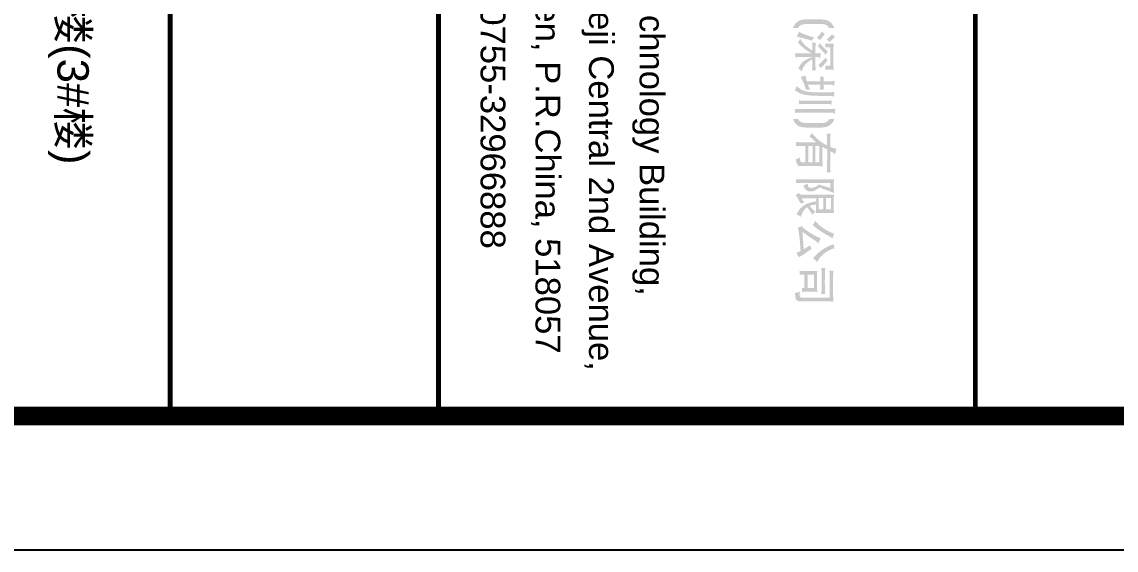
# Model space of a CAD drawing. Extents: x 129492 to 2683129, y 513162 to 1188265.
# Drawn here: x 165851 to 178085, y 513401 to 519308 of the extents above; entities that cross this region are included whole.
import ezdxf

# ---------------------------------------------------------------- set-up
doc = ezdxf.new("R2010")
doc.units = 0
doc.header["$LTSCALE"] = 1000
doc.header["$MEASUREMENT"] = 0
for name, color, linetype in [('G-0-XREF', 2, 'Continuous'), ('G-ANNO-TEXT', 33, 'Continuous'), ('图框CCDI_B0GA1+0.00$0$G-ANNO-TEXT', 33, 'Continuous'), ('图框CCDI_B0GA1+0.00$0$G-BORD', 3, 'Continuous')]:
    doc.layers.add(name, color=color, linetype=linetype)
doc.styles.add('CCDI_T_G01', font='arial.ttf')
doc.styles.add('图框CCDI_B0GA1+0.00$0$Standard', font='txt')

# ---------------------------------------------------------------- blocks, each defined once
blk = doc.blocks.new('图框CCDI_B0GA1+0.00$0$block31')
at = {"layer": '图框CCDI_B0GA1+0.00$0$G-ANNO-TEXT'}
for points in [[(51.078, 29.509), (51.025, 29.486), (50.853, 29.39), (50.711, 29.271), (50.599, 29.136), (50.563, 29.076), (50.497, 28.915), (50.454, 28.73), (50.441, 28.522), (50.441, 27.42), (50.444, 27.301), (50.47, 27.096), (50.517, 26.921), (50.589, 26.779), (50.616, 26.74), (50.734, 26.614), (50.89, 26.505), (51.078, 26.41), (51.078, 26.796), (50.952, 26.888), (50.847, 27.033), (50.82, 27.106), (50.791, 27.278), (50.781, 27.512), (50.781, 28.469), (50.781, 28.545), (50.801, 28.753), (50.85, 28.898), (50.919, 28.997), (51.078, 29.113)], [(51.078, 29.509), (51.025, 29.486), (50.853, 29.39), (50.711, 29.271), (50.599, 29.136), (50.563, 29.076), (50.497, 28.915), (50.454, 28.73), (50.441, 28.522), (50.441, 27.42), (50.444, 27.301), (50.47, 27.096), (50.517, 26.921), (50.589, 26.779), (50.616, 26.74), (50.734, 26.614), (50.89, 26.505), (51.078, 26.41), (51.078, 26.796), (50.952, 26.888), (50.847, 27.033), (50.82, 27.106), (50.791, 27.278), (50.781, 27.512), (50.781, 28.469), (50.781, 28.545), (50.801, 28.753), (50.85, 28.898), (50.919, 28.997), (51.078, 29.113)], [(57.867, 29.509), (57.867, 29.113), (57.989, 29.033), (58.101, 28.895), (58.117, 28.859), (58.154, 28.694), (58.167, 28.469), (58.167, 27.512), (58.164, 27.383), (58.144, 27.182), (58.101, 27.037), (58.022, 26.915), (57.867, 26.796), (57.867, 26.41), (57.926, 26.436), (58.104, 26.535), (58.246, 26.651), (58.355, 26.783), (58.395, 26.852), (58.454, 27.014), (58.487, 27.202), (58.5, 27.42), (58.5, 28.522), (58.497, 28.604), (58.474, 28.806), (58.424, 28.981), (58.345, 29.136), (58.319, 29.172), (58.2, 29.304), (58.048, 29.416)], [(57.867, 29.509), (57.867, 29.113), (57.989, 29.033), (58.101, 28.895), (58.117, 28.859), (58.154, 28.694), (58.167, 28.469), (58.167, 27.512), (58.164, 27.383), (58.144, 27.182), (58.101, 27.037), (58.022, 26.915), (57.867, 26.796), (57.867, 26.41), (57.926, 26.436), (58.104, 26.535), (58.246, 26.651), (58.355, 26.783), (58.395, 26.852), (58.454, 27.014), (58.487, 27.202), (58.5, 27.42), (58.5, 28.522), (58.497, 28.604), (58.474, 28.806), (58.424, 28.981), (58.345, 29.136), (58.319, 29.172), (58.2, 29.304), (58.048, 29.416)]]:
    blk.add_hatch(color=256, dxfattribs=at).paths.add_polyline_path(points)
h = blk.add_hatch(color=256, dxfattribs=at)
h.paths.add_polyline_path([(51.731, 29.545), (51.55, 29.334), (51.662, 29.241), (51.791, 29.103), (51.933, 28.931), (52.124, 29.162), (51.999, 29.294), (51.86, 29.43)])
h.paths.add_polyline_path([(52.239, 29.463), (52.239, 28.839), (52.513, 28.839), (52.513, 29.192), (53.896, 29.192), (53.226, 29.423), (53.18, 29.423), (52.919, 29.426), (52.695, 29.43), (52.507, 29.436), (52.355, 29.449)])
h.paths.add_polyline_path([(54.173, 29.463), (54.071, 29.449), (53.926, 29.436), (53.734, 29.43), (53.503, 29.426), (53.226, 29.423), (53.896, 29.192), (53.896, 28.839), (54.173, 28.839)])
h.paths.add_polyline_path([(52.81, 29.027), (52.801, 29.01), (52.698, 28.868), (52.553, 28.713), (52.49, 28.657), (52.342, 28.535), (52.19, 28.433), (52.272, 28.397), (52.414, 28.274), (52.583, 28.416), (52.725, 28.545), (52.834, 28.654), (52.886, 28.707), (53.022, 28.799), (53.071, 28.829), (53.035, 28.868), (52.975, 28.908)])
h.paths.add_polyline_path([(53.51, 28.997), (53.292, 28.855), (53.421, 28.746), (53.556, 28.614), (53.685, 28.472), (53.81, 28.317), (54.058, 28.482), (53.946, 28.604), (53.814, 28.736), (53.668, 28.865)])
h.paths.add_polyline_path([(51.51, 28.789), (51.352, 28.571), (51.355, 28.571), (51.52, 28.456), (51.665, 28.337), (51.791, 28.205), (51.979, 28.436), (51.969, 28.443), (51.843, 28.548), (51.692, 28.664)])
h.paths.add_polyline_path([(52.946, 28.482), (52.946, 28.466), (52.962, 28.291), (52.972, 28.083), (53.239, 28.083), (53.239, 28.248), (53.286, 28.383), (53.332, 28.433), (53.263, 28.463), (53.18, 28.469)])
h.paths.add_polyline_path([(54.223, 28.116), (54.203, 28.116), (54.061, 28.103), (53.893, 28.093), (53.701, 28.086), (53.484, 28.083), (53.239, 28.083), (53.256, 27.862), (53.428, 27.862), (53.474, 27.862), (53.748, 27.859), (53.962, 27.852), (54.121, 27.849), (54.223, 27.842)])
h.paths.add_polyline_path([(52.164, 28.116), (52.164, 27.845), (52.173, 27.845), (52.286, 27.852), (52.484, 27.855), (52.761, 27.862), (53.239, 27.862), (53.256, 27.862), (53.239, 28.083), (52.972, 28.083), (52.916, 28.083), (52.682, 28.09), (52.477, 28.096), (52.305, 28.106)])
h.paths.add_polyline_path([(51.771, 27.997), (51.741, 27.868), (51.688, 27.687), (51.619, 27.472), (51.589, 27.383), (51.523, 27.198), (51.447, 27.024), (51.368, 26.862), (51.371, 26.859), (51.543, 26.789), (51.715, 26.694), (51.741, 26.809), (51.784, 26.984), (51.837, 27.175), (51.896, 27.39), (51.936, 27.532), (51.999, 27.75), (52.028, 27.842), (51.916, 27.882)])
h.paths.add_polyline_path([(53.256, 27.862), (53.302, 27.707), (53.378, 27.522), (53.464, 27.36), (53.563, 27.218), (53.629, 27.142), (53.761, 27.017), (53.916, 26.905), (54.094, 26.809), (54.177, 26.941), (54.309, 27.083), (54.2, 27.113), (54.035, 27.179), (53.886, 27.271), (53.751, 27.383), (53.629, 27.522), (53.523, 27.68), (53.428, 27.862)])
h.paths.add_polyline_path([(53.239, 27.862), (52.761, 27.862), (52.972, 27.849), (52.972, 27.05), (52.969, 26.981), (52.962, 26.796), (52.942, 26.595), (53.266, 26.595), (53.256, 26.677), (53.243, 26.872), (53.239, 27.05)])
h.paths.add_polyline_path([(52.761, 27.862), (52.708, 27.769), (52.602, 27.614), (52.484, 27.463), (52.352, 27.317), (52.332, 27.297), (52.173, 27.149), (52.025, 27.037), (51.883, 26.958), (52.005, 26.901), (52.15, 26.789), (52.206, 26.832), (52.342, 26.951), (52.474, 27.09), (52.606, 27.251), (52.685, 27.357), (52.791, 27.515), (52.886, 27.68), (52.972, 27.849)])
h = blk.add_hatch(color=256, dxfattribs=at)
h.paths.add_polyline_path([(51.731, 29.545), (51.55, 29.334), (51.662, 29.241), (51.791, 29.103), (51.933, 28.931), (52.124, 29.162), (51.999, 29.294), (51.86, 29.43)])
h.paths.add_polyline_path([(52.239, 29.463), (52.239, 28.839), (52.513, 28.839), (52.513, 29.192), (53.896, 29.192), (53.226, 29.423), (53.18, 29.423), (52.919, 29.426), (52.695, 29.43), (52.507, 29.436), (52.355, 29.449)])
h.paths.add_polyline_path([(54.173, 29.463), (54.071, 29.449), (53.926, 29.436), (53.734, 29.43), (53.503, 29.426), (53.226, 29.423), (53.896, 29.192), (53.896, 28.839), (54.173, 28.839)])
h.paths.add_polyline_path([(52.81, 29.027), (52.801, 29.01), (52.698, 28.868), (52.553, 28.713), (52.49, 28.657), (52.342, 28.535), (52.19, 28.433), (52.272, 28.397), (52.414, 28.274), (52.583, 28.416), (52.725, 28.545), (52.834, 28.654), (52.886, 28.707), (53.022, 28.799), (53.071, 28.829), (53.035, 28.868), (52.975, 28.908)])
h.paths.add_polyline_path([(53.51, 28.997), (53.292, 28.855), (53.421, 28.746), (53.556, 28.614), (53.685, 28.472), (53.81, 28.317), (54.058, 28.482), (53.946, 28.604), (53.814, 28.736), (53.668, 28.865)])
h.paths.add_polyline_path([(51.51, 28.789), (51.352, 28.571), (51.355, 28.571), (51.52, 28.456), (51.665, 28.337), (51.791, 28.205), (51.979, 28.436), (51.969, 28.443), (51.843, 28.548), (51.692, 28.664)])
h.paths.add_polyline_path([(52.946, 28.482), (52.946, 28.466), (52.962, 28.291), (52.972, 28.083), (53.239, 28.083), (53.239, 28.248), (53.286, 28.383), (53.332, 28.433), (53.263, 28.463), (53.18, 28.469)])
h.paths.add_polyline_path([(54.223, 28.116), (54.203, 28.116), (54.061, 28.103), (53.893, 28.093), (53.701, 28.086), (53.484, 28.083), (53.239, 28.083), (53.256, 27.862), (53.428, 27.862), (53.474, 27.862), (53.748, 27.859), (53.962, 27.852), (54.121, 27.849), (54.223, 27.842)])
h.paths.add_polyline_path([(52.164, 28.116), (52.164, 27.845), (52.173, 27.845), (52.286, 27.852), (52.484, 27.855), (52.761, 27.862), (53.239, 27.862), (53.256, 27.862), (53.239, 28.083), (52.972, 28.083), (52.916, 28.083), (52.682, 28.09), (52.477, 28.096), (52.305, 28.106)])
h.paths.add_polyline_path([(51.771, 27.997), (51.741, 27.868), (51.688, 27.687), (51.619, 27.472), (51.589, 27.383), (51.523, 27.198), (51.447, 27.024), (51.368, 26.862), (51.371, 26.859), (51.543, 26.789), (51.715, 26.694), (51.741, 26.809), (51.784, 26.984), (51.837, 27.175), (51.896, 27.39), (51.936, 27.532), (51.999, 27.75), (52.028, 27.842), (51.916, 27.882)])
h.paths.add_polyline_path([(53.256, 27.862), (53.302, 27.707), (53.378, 27.522), (53.464, 27.36), (53.563, 27.218), (53.629, 27.142), (53.761, 27.017), (53.916, 26.905), (54.094, 26.809), (54.177, 26.941), (54.309, 27.083), (54.2, 27.113), (54.035, 27.179), (53.886, 27.271), (53.751, 27.383), (53.629, 27.522), (53.523, 27.68), (53.428, 27.862)])
h.paths.add_polyline_path([(53.239, 27.862), (52.761, 27.862), (52.972, 27.849), (52.972, 27.05), (52.969, 26.981), (52.962, 26.796), (52.942, 26.595), (53.266, 26.595), (53.256, 26.677), (53.243, 26.872), (53.239, 27.05)])
h.paths.add_polyline_path([(52.761, 27.862), (52.708, 27.769), (52.602, 27.614), (52.484, 27.463), (52.352, 27.317), (52.332, 27.297), (52.173, 27.149), (52.025, 27.037), (51.883, 26.958), (52.005, 26.901), (52.15, 26.789), (52.206, 26.832), (52.342, 26.951), (52.474, 27.09), (52.606, 27.251), (52.685, 27.357), (52.791, 27.515), (52.886, 27.68), (52.972, 27.849)])
h = blk.add_hatch(color=256, dxfattribs=at)
h.paths.add_polyline_path([(57.094, 29.581), (57.101, 29.535), (57.117, 29.36), (57.121, 29.139), (57.121, 27.116), (57.121, 26.905), (57.114, 26.71), (57.101, 26.571), (57.411, 26.571), (57.401, 26.684), (57.395, 26.872), (57.395, 27.116), (57.395, 29.38), (57.447, 29.502), (57.467, 29.535), (57.411, 29.552), (57.256, 29.558)])
h.paths.add_polyline_path([(55.025, 29.525), (55.028, 29.496), (55.045, 29.324), (55.051, 29.103), (55.051, 28.694), (55.309, 28.694), (55.309, 29.327), (55.348, 29.443), (55.385, 29.486), (55.338, 29.505), (55.19, 29.509)])
h.paths.add_polyline_path([(55.847, 29.509), (55.86, 29.397), (55.867, 29.245), (55.873, 29.053), (55.876, 28.822), (55.88, 28.552), (55.88, 28.436), (55.876, 28.192), (55.867, 27.977), (55.857, 27.793), (55.843, 27.637), (55.824, 27.512), (55.794, 27.364), (55.738, 27.179), (55.665, 27.027), (55.642, 26.994), (55.53, 26.842), (55.395, 26.703), (55.573, 26.637), (55.711, 26.555), (55.774, 26.644), (55.876, 26.809), (55.959, 26.974), (55.969, 27.004), (56.022, 27.162), (56.065, 27.35), (56.098, 27.571), (56.101, 27.601), (56.111, 27.723), (56.121, 27.872), (56.127, 28.04), (56.134, 28.235), (56.137, 28.453), (56.14, 28.697), (56.14, 28.961), (56.144, 29.126), (56.154, 29.344), (56.18, 29.436), (56.2, 29.472), (56.078, 29.482), (56.045, 29.486)])
h.paths.add_polyline_path([(56.167, 29.486), (56.078, 29.482), (56.2, 29.472)], flags=17)
h.paths.add_polyline_path([(56.47, 29.314), (56.477, 29.274), (56.494, 29.103), (56.5, 28.875), (56.5, 27.41), (56.497, 27.218), (56.49, 27.02), (56.48, 26.875), (56.768, 26.875), (56.758, 26.987), (56.748, 27.172), (56.744, 27.41), (56.744, 29.146), (56.754, 29.222), (56.787, 29.255), (56.804, 29.284), (56.659, 29.288)])
h.paths.add_polyline_path([(56.768, 29.297), (56.659, 29.288), (56.804, 29.284)], flags=17)
h.paths.add_polyline_path([(55.682, 28.72), (55.523, 28.7), (55.309, 28.694), (55.051, 28.456), (55.309, 28.453), (55.517, 28.446), (55.682, 28.433)])
h.paths.add_polyline_path([(54.705, 28.72), (54.705, 28.433), (54.837, 28.446), (55.051, 28.456), (55.309, 28.694), (55.051, 28.694), (54.863, 28.7)])
h.paths.add_polyline_path([(55.051, 28.456), (55.051, 27.456), (55.309, 27.535), (55.309, 28.453)])
h.paths.add_polyline_path([(55.695, 27.694), (55.668, 27.68), (55.503, 27.608), (55.309, 27.535), (55.051, 27.456), (54.969, 27.43), (54.774, 27.38), (54.609, 27.344), (54.672, 27.202), (54.728, 27.004), (54.801, 27.04), (54.972, 27.126), (55.144, 27.202), (55.322, 27.274), (55.503, 27.34), (55.685, 27.4), (55.675, 27.548)])
h = blk.add_hatch(color=256, dxfattribs=at)
h.paths.add_polyline_path([(57.094, 29.581), (57.101, 29.535), (57.117, 29.36), (57.121, 29.139), (57.121, 27.116), (57.121, 26.905), (57.114, 26.71), (57.101, 26.571), (57.411, 26.571), (57.401, 26.684), (57.395, 26.872), (57.395, 27.116), (57.395, 29.38), (57.447, 29.502), (57.467, 29.535), (57.411, 29.552), (57.256, 29.558)])
h.paths.add_polyline_path([(55.025, 29.525), (55.028, 29.496), (55.045, 29.324), (55.051, 29.103), (55.051, 28.694), (55.309, 28.694), (55.309, 29.327), (55.348, 29.443), (55.385, 29.486), (55.338, 29.505), (55.19, 29.509)])
h.paths.add_polyline_path([(55.847, 29.509), (55.86, 29.397), (55.867, 29.245), (55.873, 29.053), (55.876, 28.822), (55.88, 28.552), (55.88, 28.436), (55.876, 28.192), (55.867, 27.977), (55.857, 27.793), (55.843, 27.637), (55.824, 27.512), (55.794, 27.364), (55.738, 27.179), (55.665, 27.027), (55.642, 26.994), (55.53, 26.842), (55.395, 26.703), (55.573, 26.637), (55.711, 26.555), (55.774, 26.644), (55.876, 26.809), (55.959, 26.974), (55.969, 27.004), (56.022, 27.162), (56.065, 27.35), (56.098, 27.571), (56.101, 27.601), (56.111, 27.723), (56.121, 27.872), (56.127, 28.04), (56.134, 28.235), (56.137, 28.453), (56.14, 28.697), (56.14, 28.961), (56.144, 29.126), (56.154, 29.344), (56.18, 29.436), (56.2, 29.472), (56.078, 29.482), (56.045, 29.486)])
h.paths.add_polyline_path([(56.167, 29.486), (56.078, 29.482), (56.2, 29.472)], flags=17)
h.paths.add_polyline_path([(56.47, 29.314), (56.477, 29.274), (56.494, 29.103), (56.5, 28.875), (56.5, 27.41), (56.497, 27.218), (56.49, 27.02), (56.48, 26.875), (56.768, 26.875), (56.758, 26.987), (56.748, 27.172), (56.744, 27.41), (56.744, 29.146), (56.754, 29.222), (56.787, 29.255), (56.804, 29.284), (56.659, 29.288)])
h.paths.add_polyline_path([(56.768, 29.297), (56.659, 29.288), (56.804, 29.284)], flags=17)
h.paths.add_polyline_path([(55.682, 28.72), (55.523, 28.7), (55.309, 28.694), (55.051, 28.456), (55.309, 28.453), (55.517, 28.446), (55.682, 28.433)])
h.paths.add_polyline_path([(54.705, 28.72), (54.705, 28.433), (54.837, 28.446), (55.051, 28.456), (55.309, 28.694), (55.051, 28.694), (54.863, 28.7)])
h.paths.add_polyline_path([(55.051, 28.456), (55.051, 27.456), (55.309, 27.535), (55.309, 28.453)])
h.paths.add_polyline_path([(55.695, 27.694), (55.668, 27.68), (55.503, 27.608), (55.309, 27.535), (55.051, 27.456), (54.969, 27.43), (54.774, 27.38), (54.609, 27.344), (54.672, 27.202), (54.728, 27.004), (54.801, 27.04), (54.972, 27.126), (55.144, 27.202), (55.322, 27.274), (55.503, 27.34), (55.685, 27.4), (55.675, 27.548)])
h = blk.add_hatch(color=256, dxfattribs=at)
h.paths.add_polyline_path([(60.084, 29.657), (60.061, 29.565), (60.008, 29.383), (59.942, 29.192), (60.253, 29.192), (60.256, 29.195), (60.348, 29.387), (60.461, 29.502), (60.5, 29.545), (60.451, 29.568), (60.266, 29.604)])
h.paths.add_polyline_path([(58.959, 29.225), (58.959, 28.934), (59.058, 28.944), (59.233, 28.954), (59.421, 28.961), (59.622, 28.967), (59.837, 28.967), (60.14, 28.971), (60.253, 29.192), (59.942, 29.192), (59.909, 29.192), (59.698, 29.195), (59.497, 29.198), (59.305, 29.205), (59.127, 29.215)])
h.paths.add_polyline_path([(61.827, 29.225), (61.721, 29.215), (61.53, 29.205), (61.338, 29.198), (61.272, 29.198), (61.144, 29.195), (60.975, 29.195), (60.771, 29.192), (60.533, 29.192), (60.253, 29.192), (60.14, 28.971), (60.375, 28.971), (60.642, 28.971), (60.886, 28.967), (61.104, 28.964), (61.299, 28.961), (61.467, 28.954), (61.612, 28.951), (61.731, 28.944), (61.827, 28.934)])
h.paths.add_polyline_path([(60.14, 28.971), (59.837, 28.967), (59.751, 28.809), (59.649, 28.634), (59.536, 28.472), (59.926, 28.604), (59.952, 28.644), (60.055, 28.819)])
h.paths.add_polyline_path([(61.401, 28.637), (61.302, 28.631), (61.134, 28.618), (60.946, 28.611), (60.738, 28.604), (60.51, 28.604), (59.926, 28.604), (59.536, 28.472), (59.421, 28.321), (59.299, 28.182), (59.602, 28.162), (59.602, 27.113), (59.602, 27.03), (59.589, 26.842), (59.569, 26.641), (59.88, 26.641), (59.88, 27.334), (61.091, 27.334), (59.88, 27.555), (59.88, 27.878), (61.091, 27.878), (59.88, 28.096), (59.88, 28.393), (61.091, 28.393), (61.381, 28.463)])
h.paths.add_polyline_path([(61.381, 28.463), (61.091, 28.393), (61.091, 28.096), (59.88, 28.096), (61.091, 27.878), (61.091, 27.555), (59.88, 27.555), (61.091, 27.334), (61.091, 27.149), (61.055, 26.984), (60.936, 26.944), (61.358, 26.855), (61.375, 27.063), (61.375, 28.185), (61.375, 28.264)], flags=17)
h.paths.add_polyline_path([(59.299, 28.182), (59.17, 28.053), (59.035, 27.934), (58.896, 27.829), (59.002, 27.776), (59.147, 27.654), (59.23, 27.736), (59.365, 27.885), (59.49, 28.024), (59.602, 28.162)])
h.paths.add_polyline_path([(60.728, 26.961), (60.81, 26.802), (60.853, 26.628), (61.084, 26.67), (61.226, 26.713), (61.348, 26.819), (61.358, 26.855), (60.936, 26.944), (60.923, 26.944)])
h = blk.add_hatch(color=256, dxfattribs=at)
h.paths.add_polyline_path([(60.084, 29.657), (60.061, 29.565), (60.008, 29.383), (59.942, 29.192), (60.253, 29.192), (60.256, 29.195), (60.348, 29.387), (60.461, 29.502), (60.5, 29.545), (60.451, 29.568), (60.266, 29.604)])
h.paths.add_polyline_path([(58.959, 29.225), (58.959, 28.934), (59.058, 28.944), (59.233, 28.954), (59.421, 28.961), (59.622, 28.967), (59.837, 28.967), (60.14, 28.971), (60.253, 29.192), (59.942, 29.192), (59.909, 29.192), (59.698, 29.195), (59.497, 29.198), (59.305, 29.205), (59.127, 29.215)])
h.paths.add_polyline_path([(61.827, 29.225), (61.721, 29.215), (61.53, 29.205), (61.338, 29.198), (61.272, 29.198), (61.144, 29.195), (60.975, 29.195), (60.771, 29.192), (60.533, 29.192), (60.253, 29.192), (60.14, 28.971), (60.375, 28.971), (60.642, 28.971), (60.886, 28.967), (61.104, 28.964), (61.299, 28.961), (61.467, 28.954), (61.612, 28.951), (61.731, 28.944), (61.827, 28.934)])
h.paths.add_polyline_path([(60.14, 28.971), (59.837, 28.967), (59.751, 28.809), (59.649, 28.634), (59.536, 28.472), (59.926, 28.604), (59.952, 28.644), (60.055, 28.819)])
h.paths.add_polyline_path([(61.401, 28.637), (61.302, 28.631), (61.134, 28.618), (60.946, 28.611), (60.738, 28.604), (60.51, 28.604), (59.926, 28.604), (59.536, 28.472), (59.421, 28.321), (59.299, 28.182), (59.602, 28.162), (59.602, 27.113), (59.602, 27.03), (59.589, 26.842), (59.569, 26.641), (59.88, 26.641), (59.88, 27.334), (61.091, 27.334), (59.88, 27.555), (59.88, 27.878), (61.091, 27.878), (59.88, 28.096), (59.88, 28.393), (61.091, 28.393), (61.381, 28.463)])
h.paths.add_polyline_path([(61.381, 28.463), (61.091, 28.393), (61.091, 28.096), (59.88, 28.096), (61.091, 27.878), (61.091, 27.555), (59.88, 27.555), (61.091, 27.334), (61.091, 27.149), (61.055, 26.984), (60.936, 26.944), (61.358, 26.855), (61.375, 27.063), (61.375, 28.185), (61.375, 28.264)], flags=17)
h.paths.add_polyline_path([(59.299, 28.182), (59.17, 28.053), (59.035, 27.934), (58.896, 27.829), (59.002, 27.776), (59.147, 27.654), (59.23, 27.736), (59.365, 27.885), (59.49, 28.024), (59.602, 28.162)])
h.paths.add_polyline_path([(60.728, 26.961), (60.81, 26.802), (60.853, 26.628), (61.084, 26.67), (61.226, 26.713), (61.348, 26.819), (61.358, 26.855), (60.936, 26.944), (60.923, 26.944)])
h = blk.add_hatch(color=256, dxfattribs=at)
h.paths.add_polyline_path([(62.345, 29.482), (62.365, 29.337), (62.863, 29.459), (62.705, 29.459), (62.51, 29.469)])
h.paths.add_polyline_path([(63.375, 29.482), (63.266, 29.472), (63.081, 29.463), (62.863, 29.459), (62.365, 29.337), (63.012, 29.215), (62.744, 28.35), (62.774, 28.317), (62.9, 28.142), (62.972, 27.981), (62.999, 27.822), (62.969, 27.651), (62.883, 27.545), (62.867, 27.538), (62.662, 27.522), (62.751, 27.387), (62.791, 27.212), (62.873, 27.228), (63.045, 27.297), (63.167, 27.403), (63.239, 27.545), (63.263, 27.723), (63.263, 27.73), (63.246, 27.895), (63.19, 28.06), (63.098, 28.231), (62.969, 28.403)])
h.paths.add_polyline_path([(63.494, 29.479), (63.507, 29.35), (64.197, 29.453), (64.035, 29.453), (63.82, 29.456), (63.642, 29.466)], flags=16)
h.paths.add_polyline_path([(64.876, 29.479), (64.804, 29.472), (64.639, 29.459), (64.437, 29.453), (64.197, 29.453), (63.507, 29.35), (63.51, 29.132), (63.51, 27.136), (63.48, 26.951), (63.385, 26.849), (63.437, 26.769), (63.523, 26.608), (63.576, 26.651), (63.738, 26.76), (64.157, 26.994), (63.764, 27.057), (63.764, 28.149), (64.008, 28.149), (64.867, 28.307), (63.761, 28.344), (63.761, 28.694), (64.606, 28.694), (63.761, 28.885), (63.761, 29.251), (64.606, 29.251), (64.863, 29.281)])
h.paths.add_polyline_path([(62.365, 29.337), (62.371, 29.139), (62.371, 27.436), (62.371, 27.423), (62.371, 27.231), (62.368, 27.04), (62.365, 26.849), (62.358, 26.657), (62.635, 26.657), (62.635, 29.215), (63.012, 29.215)])
h.paths.add_polyline_path([(64.863, 29.281), (64.606, 29.251), (64.606, 28.885), (63.761, 28.885), (64.606, 28.694), (64.606, 28.344), (63.761, 28.344), (64.867, 28.307), (64.86, 28.489), (64.86, 29.132)], flags=17)
h.paths.add_polyline_path([(64.867, 28.307), (64.008, 28.149), (64.233, 28.149), (64.338, 28.146), (64.576, 28.142), (64.754, 28.136), (64.88, 28.123)])
h.paths.add_polyline_path([(64.008, 28.149), (64.012, 28.116), (64.045, 27.911), (64.091, 27.717), (64.15, 27.538), (64.223, 27.373), (64.315, 27.225), (64.418, 27.09), (64.536, 26.967), (64.672, 26.862), (64.82, 26.769), (64.982, 26.694), (65.045, 26.855), (65.154, 27.017), (65.022, 27.057), (64.837, 27.136), (64.675, 27.228), (64.54, 27.34), (64.431, 27.469), (64.546, 27.558), (64.338, 27.661), (64.309, 27.766), (64.266, 27.948), (64.233, 28.149)])
h.paths.add_polyline_path([(64.761, 28.103), (64.741, 28.07), (64.626, 27.928), (64.494, 27.793), (64.338, 27.661), (64.546, 27.558), (64.748, 27.707), (64.89, 27.802), (64.975, 27.852), (64.995, 27.868), (64.982, 27.888), (64.893, 27.958)], flags=17)
h.paths.add_polyline_path([(64.104, 27.251), (64.098, 27.248), (63.959, 27.169), (63.764, 27.057), (64.157, 26.994), (64.137, 27.06)], flags=17)
h = blk.add_hatch(color=256, dxfattribs=at)
h.paths.add_polyline_path([(62.345, 29.482), (62.365, 29.337), (62.863, 29.459), (62.705, 29.459), (62.51, 29.469)])
h.paths.add_polyline_path([(63.375, 29.482), (63.266, 29.472), (63.081, 29.463), (62.863, 29.459), (62.365, 29.337), (63.012, 29.215), (62.744, 28.35), (62.774, 28.317), (62.9, 28.142), (62.972, 27.981), (62.999, 27.822), (62.969, 27.651), (62.883, 27.545), (62.867, 27.538), (62.662, 27.522), (62.751, 27.387), (62.791, 27.212), (62.873, 27.228), (63.045, 27.297), (63.167, 27.403), (63.239, 27.545), (63.263, 27.723), (63.263, 27.73), (63.246, 27.895), (63.19, 28.06), (63.098, 28.231), (62.969, 28.403)])
h.paths.add_polyline_path([(63.494, 29.479), (63.507, 29.35), (64.197, 29.453), (64.035, 29.453), (63.82, 29.456), (63.642, 29.466)], flags=16)
h.paths.add_polyline_path([(64.876, 29.479), (64.804, 29.472), (64.639, 29.459), (64.437, 29.453), (64.197, 29.453), (63.507, 29.35), (63.51, 29.132), (63.51, 27.136), (63.48, 26.951), (63.385, 26.849), (63.437, 26.769), (63.523, 26.608), (63.576, 26.651), (63.738, 26.76), (64.157, 26.994), (63.764, 27.057), (63.764, 28.149), (64.008, 28.149), (64.867, 28.307), (63.761, 28.344), (63.761, 28.694), (64.606, 28.694), (63.761, 28.885), (63.761, 29.251), (64.606, 29.251), (64.863, 29.281)])
h.paths.add_polyline_path([(62.365, 29.337), (62.371, 29.139), (62.371, 27.436), (62.371, 27.423), (62.371, 27.231), (62.368, 27.04), (62.365, 26.849), (62.358, 26.657), (62.635, 26.657), (62.635, 29.215), (63.012, 29.215)])
h.paths.add_polyline_path([(64.863, 29.281), (64.606, 29.251), (64.606, 28.885), (63.761, 28.885), (64.606, 28.694), (64.606, 28.344), (63.761, 28.344), (64.867, 28.307), (64.86, 28.489), (64.86, 29.132)], flags=17)
h.paths.add_polyline_path([(64.867, 28.307), (64.008, 28.149), (64.233, 28.149), (64.338, 28.146), (64.576, 28.142), (64.754, 28.136), (64.88, 28.123)])
h.paths.add_polyline_path([(64.008, 28.149), (64.012, 28.116), (64.045, 27.911), (64.091, 27.717), (64.15, 27.538), (64.223, 27.373), (64.315, 27.225), (64.418, 27.09), (64.536, 26.967), (64.672, 26.862), (64.82, 26.769), (64.982, 26.694), (65.045, 26.855), (65.154, 27.017), (65.022, 27.057), (64.837, 27.136), (64.675, 27.228), (64.54, 27.34), (64.431, 27.469), (64.546, 27.558), (64.338, 27.661), (64.309, 27.766), (64.266, 27.948), (64.233, 28.149)])
h.paths.add_polyline_path([(64.761, 28.103), (64.741, 28.07), (64.626, 27.928), (64.494, 27.793), (64.338, 27.661), (64.546, 27.558), (64.748, 27.707), (64.89, 27.802), (64.975, 27.852), (64.995, 27.868), (64.982, 27.888), (64.893, 27.958)], flags=17)
h.paths.add_polyline_path([(64.104, 27.251), (64.098, 27.248), (63.959, 27.169), (63.764, 27.057), (64.157, 26.994), (64.137, 27.06)], flags=17)
h = blk.add_hatch(color=256, dxfattribs=at)
h.paths.add_polyline_path([(67.497, 29.519), (67.391, 29.479), (67.19, 29.459), (67.193, 29.453), (67.253, 29.281), (67.322, 29.113), (67.401, 28.951), (67.494, 28.789), (67.593, 28.634), (67.702, 28.479), (67.824, 28.33), (67.952, 28.185), (68.094, 28.047), (68.243, 27.908), (68.266, 27.948), (68.385, 28.096), (68.53, 28.215), (68.5, 28.231), (68.338, 28.327), (68.193, 28.433), (68.058, 28.555), (67.933, 28.684), (67.82, 28.829), (67.721, 28.984), (67.635, 29.149), (67.56, 29.327)])
h.paths.add_polyline_path([(66.408, 29.492), (66.375, 29.39), (66.309, 29.222), (66.226, 29.053), (66.131, 28.878), (66.022, 28.703), (65.959, 28.618), (65.837, 28.453), (65.708, 28.311), (65.576, 28.185), (65.441, 28.08), (65.619, 27.991), (65.758, 27.892), (65.863, 27.997), (65.982, 28.139), (66.101, 28.294), (66.22, 28.466), (66.253, 28.515), (66.371, 28.707), (66.464, 28.868), (66.533, 29), (66.55, 29.037), (66.642, 29.202), (66.731, 29.314), (66.764, 29.35), (66.725, 29.377), (66.596, 29.41)])
h.paths.add_polyline_path([(66.741, 28.489), (66.735, 28.466), (66.678, 28.311), (66.609, 28.149), (66.52, 27.981), (66.418, 27.799), (66.299, 27.614), (66.173, 27.436), (66.032, 27.255), (65.919, 27.146), (65.834, 27.103), (66.272, 27.129), (66.279, 27.136), (66.391, 27.288), (66.503, 27.443), (66.612, 27.598), (66.721, 27.756), (66.83, 27.918), (66.936, 28.08), (66.972, 28.132), (67.084, 28.258), (67.131, 28.304), (67.081, 28.337), (66.939, 28.393)])
h.paths.add_polyline_path([(67.53, 27.806), (67.286, 27.674), (67.371, 27.548), (67.474, 27.387), (67.576, 27.215), (66.272, 27.129), (65.834, 27.103), (65.9, 26.961), (65.956, 26.786), (65.972, 26.789), (66.074, 26.816), (66.2, 26.839), (66.345, 26.862), (66.517, 26.885), (66.708, 26.905), (66.923, 26.928), (67.16, 26.948), (67.421, 26.967), (67.702, 26.987), (68.078, 27.017), (67.979, 27.175), (67.873, 27.334), (67.764, 27.492), (67.649, 27.651)])
h.paths.add_polyline_path([(68.078, 27.017), (67.702, 26.987), (67.777, 26.829), (67.843, 26.674), (68.17, 26.865)])
h = blk.add_hatch(color=256, dxfattribs=at)
h.paths.add_polyline_path([(67.497, 29.519), (67.391, 29.479), (67.19, 29.459), (67.193, 29.453), (67.253, 29.281), (67.322, 29.113), (67.401, 28.951), (67.494, 28.789), (67.593, 28.634), (67.702, 28.479), (67.824, 28.33), (67.952, 28.185), (68.094, 28.047), (68.243, 27.908), (68.266, 27.948), (68.385, 28.096), (68.53, 28.215), (68.5, 28.231), (68.338, 28.327), (68.193, 28.433), (68.058, 28.555), (67.933, 28.684), (67.82, 28.829), (67.721, 28.984), (67.635, 29.149), (67.56, 29.327)])
h.paths.add_polyline_path([(66.408, 29.492), (66.375, 29.39), (66.309, 29.222), (66.226, 29.053), (66.131, 28.878), (66.022, 28.703), (65.959, 28.618), (65.837, 28.453), (65.708, 28.311), (65.576, 28.185), (65.441, 28.08), (65.619, 27.991), (65.758, 27.892), (65.863, 27.997), (65.982, 28.139), (66.101, 28.294), (66.22, 28.466), (66.253, 28.515), (66.371, 28.707), (66.464, 28.868), (66.533, 29), (66.55, 29.037), (66.642, 29.202), (66.731, 29.314), (66.764, 29.35), (66.725, 29.377), (66.596, 29.41)])
h.paths.add_polyline_path([(66.741, 28.489), (66.735, 28.466), (66.678, 28.311), (66.609, 28.149), (66.52, 27.981), (66.418, 27.799), (66.299, 27.614), (66.173, 27.436), (66.032, 27.255), (65.919, 27.146), (65.834, 27.103), (66.272, 27.129), (66.279, 27.136), (66.391, 27.288), (66.503, 27.443), (66.612, 27.598), (66.721, 27.756), (66.83, 27.918), (66.936, 28.08), (66.972, 28.132), (67.084, 28.258), (67.131, 28.304), (67.081, 28.337), (66.939, 28.393)])
h.paths.add_polyline_path([(67.53, 27.806), (67.286, 27.674), (67.371, 27.548), (67.474, 27.387), (67.576, 27.215), (66.272, 27.129), (65.834, 27.103), (65.9, 26.961), (65.956, 26.786), (65.972, 26.789), (66.074, 26.816), (66.2, 26.839), (66.345, 26.862), (66.517, 26.885), (66.708, 26.905), (66.923, 26.928), (67.16, 26.948), (67.421, 26.967), (67.702, 26.987), (68.078, 27.017), (67.979, 27.175), (67.873, 27.334), (67.764, 27.492), (67.649, 27.651)])
h.paths.add_polyline_path([(68.078, 27.017), (67.702, 26.987), (67.777, 26.829), (67.843, 26.674), (68.17, 26.865)])
h = blk.add_hatch(color=256, dxfattribs=at)
h.paths.add_polyline_path([(69.177, 29.433), (69.177, 29.136), (69.223, 29.139), (69.348, 29.146), (69.51, 29.149), (69.711, 29.152), (69.952, 29.152), (70.233, 29.156), (71.177, 29.156), (71.467, 29.284), (70.243, 29.403), (70.091, 29.403), (69.85, 29.406), (69.639, 29.41), (69.454, 29.416), (69.302, 29.423)])
h.paths.add_polyline_path([(71.48, 29.433), (71.411, 29.43), (71.249, 29.42), (71.074, 29.416), (70.89, 29.41), (70.688, 29.406), (70.474, 29.406), (70.243, 29.403), (71.467, 29.284)])
h.paths.add_polyline_path([(71.467, 29.284), (71.177, 29.156), (71.177, 27.073), (71.121, 26.941), (70.959, 26.915), (71.431, 26.779), (71.464, 26.981), (71.464, 29.04), (71.464, 29.053)])
h.paths.add_polyline_path([(68.969, 28.826), (68.969, 28.535), (69.045, 28.538), (69.22, 28.548), (69.401, 28.555), (69.596, 28.558), (69.797, 28.562), (70.012, 28.562), (70.041, 28.793), (69.913, 28.793), (69.705, 28.796), (69.507, 28.799), (69.319, 28.806), (69.137, 28.816)])
h.paths.add_polyline_path([(70.9, 28.826), (70.843, 28.819), (70.698, 28.809), (70.517, 28.799), (70.296, 28.796), (70.041, 28.793), (70.012, 28.562), (70.167, 28.562), (70.388, 28.558), (70.586, 28.555), (70.754, 28.545), (70.9, 28.535)])
h.paths.add_polyline_path([(69.187, 28.235), (69.2, 28.09), (69.989, 28.208), (69.933, 28.208), (69.685, 28.212), (69.48, 28.215), (69.312, 28.222)])
h.paths.add_polyline_path([(70.761, 28.235), (70.758, 28.235), (70.635, 28.222), (70.464, 28.215), (70.249, 28.208), (69.989, 28.208), (69.2, 28.09), (69.206, 27.888), (69.206, 27.456), (69.477, 27.505), (69.477, 27.977), (70.47, 27.977), (70.741, 28.05)])
h.paths.add_polyline_path([(70.741, 28.05), (70.47, 27.977), (70.47, 27.505), (69.477, 27.505), (69.206, 27.456), (69.203, 27.317), (70.47, 27.264), (70.47, 27.08), (70.761, 27.08), (70.744, 27.251), (70.738, 27.456), (70.738, 27.892)])
h.paths.add_polyline_path([(69.203, 27.317), (69.193, 27.129), (69.173, 26.925), (69.477, 26.925), (69.477, 27.264), (70.47, 27.264)])
h.paths.add_polyline_path([(70.715, 26.925), (70.791, 26.763), (70.83, 26.581), (70.975, 26.581), (71.173, 26.604), (71.315, 26.651), (71.329, 26.657), (71.431, 26.779), (70.959, 26.915), (70.913, 26.915)])
h = blk.add_hatch(color=256, dxfattribs=at)
h.paths.add_polyline_path([(69.177, 29.433), (69.177, 29.136), (69.223, 29.139), (69.348, 29.146), (69.51, 29.149), (69.711, 29.152), (69.952, 29.152), (70.233, 29.156), (71.177, 29.156), (71.467, 29.284), (70.243, 29.403), (70.091, 29.403), (69.85, 29.406), (69.639, 29.41), (69.454, 29.416), (69.302, 29.423)])
h.paths.add_polyline_path([(71.48, 29.433), (71.411, 29.43), (71.249, 29.42), (71.074, 29.416), (70.89, 29.41), (70.688, 29.406), (70.474, 29.406), (70.243, 29.403), (71.467, 29.284)])
h.paths.add_polyline_path([(71.467, 29.284), (71.177, 29.156), (71.177, 27.073), (71.121, 26.941), (70.959, 26.915), (71.431, 26.779), (71.464, 26.981), (71.464, 29.04), (71.464, 29.053)])
h.paths.add_polyline_path([(68.969, 28.826), (68.969, 28.535), (69.045, 28.538), (69.22, 28.548), (69.401, 28.555), (69.596, 28.558), (69.797, 28.562), (70.012, 28.562), (70.041, 28.793), (69.913, 28.793), (69.705, 28.796), (69.507, 28.799), (69.319, 28.806), (69.137, 28.816)])
h.paths.add_polyline_path([(70.9, 28.826), (70.843, 28.819), (70.698, 28.809), (70.517, 28.799), (70.296, 28.796), (70.041, 28.793), (70.012, 28.562), (70.167, 28.562), (70.388, 28.558), (70.586, 28.555), (70.754, 28.545), (70.9, 28.535)])
h.paths.add_polyline_path([(69.187, 28.235), (69.2, 28.09), (69.989, 28.208), (69.933, 28.208), (69.685, 28.212), (69.48, 28.215), (69.312, 28.222)])
h.paths.add_polyline_path([(70.761, 28.235), (70.758, 28.235), (70.635, 28.222), (70.464, 28.215), (70.249, 28.208), (69.989, 28.208), (69.2, 28.09), (69.206, 27.888), (69.206, 27.456), (69.477, 27.505), (69.477, 27.977), (70.47, 27.977), (70.741, 28.05)])
h.paths.add_polyline_path([(70.741, 28.05), (70.47, 27.977), (70.47, 27.505), (69.477, 27.505), (69.206, 27.456), (69.203, 27.317), (70.47, 27.264), (70.47, 27.08), (70.761, 27.08), (70.744, 27.251), (70.738, 27.456), (70.738, 27.892)])
h.paths.add_polyline_path([(69.203, 27.317), (69.193, 27.129), (69.173, 26.925), (69.477, 26.925), (69.477, 27.264), (70.47, 27.264)])
h.paths.add_polyline_path([(70.715, 26.925), (70.791, 26.763), (70.83, 26.581), (70.975, 26.581), (71.173, 26.604), (71.315, 26.651), (71.329, 26.657), (71.431, 26.779), (70.959, 26.915), (70.913, 26.915)])
at = {"layer": '图框CCDI_B0GA1+0.00$0$G-ANNO-TEXT', "attachment_point": 7, "style": '图框CCDI_B0GA1+0.00$0$Standard'}
for s, insert, char_height in [('{\\fArial Unicode MS|b0|i0|c134|p34;Jinjia Technology Building\\fArial Unicode MS|b0|i0|c0|p34;,}', (40.495, 14.435), 1.84715), ('{\\f@Arial Unicode MS|b0|i0|c134|p34;No.19 Keji Central 2nd Avenue\\fArial Unicode MS|b0|i0|c134|p34;,}', (40.495, 10.661), 1.847146), ('{\\fArial Unicode MS|b0|i0|c134|p34;Shenzhen, P.R.China, 518057}', (40.495, 6.886), 1.84715), ('\\pl3.232;{\\fArial Unicode MS|b0|i0|c0|p34;Fax: 0755-3\\fArial Unicode MS|b0|i0|c134|p34;2966888}', (40.495, 3.111), 1.84715)]:
    blk.add_mtext(s, dxfattribs=dict(at, insert=insert, char_height=char_height))
blk = doc.blocks.new('图框CCDI_B0GA1+0.00')
at = {"layer": '图框CCDI_B0GA1+0.00$0$G-BORD'}
blk.add_lwpolyline([(0, 59400), (84100, 59400), (84100, 0), (0, 0)], close=True, dxfattribs=at)
at = {"layer": '图框CCDI_B0GA1+0.00$0$G-BORD', "const_width": 140}
blk.add_lwpolyline([(3300, 58400), (83100, 58400), (83100, 1000), (3300, 1000)], close=True, dxfattribs=at)
at = {"layer": '图框CCDI_B0GA1+0.00$0$G-BORD', "const_width": 35}
for points in [[(83100, 22200), (75100, 22200)], [(75100, 22200), (83100, 22200)], [(75100, 18200), (83100, 18200)], [(75100, 16200), (83100, 16200)]]:
    blk.add_lwpolyline(points, dxfattribs=at)
at = {"layer": '图框CCDI_B0GA1+0.00$0$G-BORD', "xscale": 100, "yscale": 100, "zscale": 100}
blk.add_blockref('图框CCDI_B0GA1+0.00$0$block31', (75100, 18200), dxfattribs=at)
blk = doc.blocks.new('fewwwww')
at = {"layer": 'G-ANNO-TEXT', "style": 'CCDI_T_G01'}
blk.add_text('小学部  行政楼(3#楼)', height=350, rotation=270, dxfattribs=at).set_placement((16740, -1706))

msp = doc.modelspace()

# ---------------------------------------------------------------- block references
at = {"layer": 'G-0-XREF', "ltscale": 5, "xscale": 1.5, "yscale": 1.5, "zscale": 1.5, "rotation": 270}
msp.add_blockref('图框CCDI_B0GA1+0.00', (143209, 639551), dxfattribs=at)
at = {"layer": 'G-0-XREF'}
msp.add_blockref('fewwwww', (149509, 523901), dxfattribs=at)

doc.saveas('drawing.dxf')
